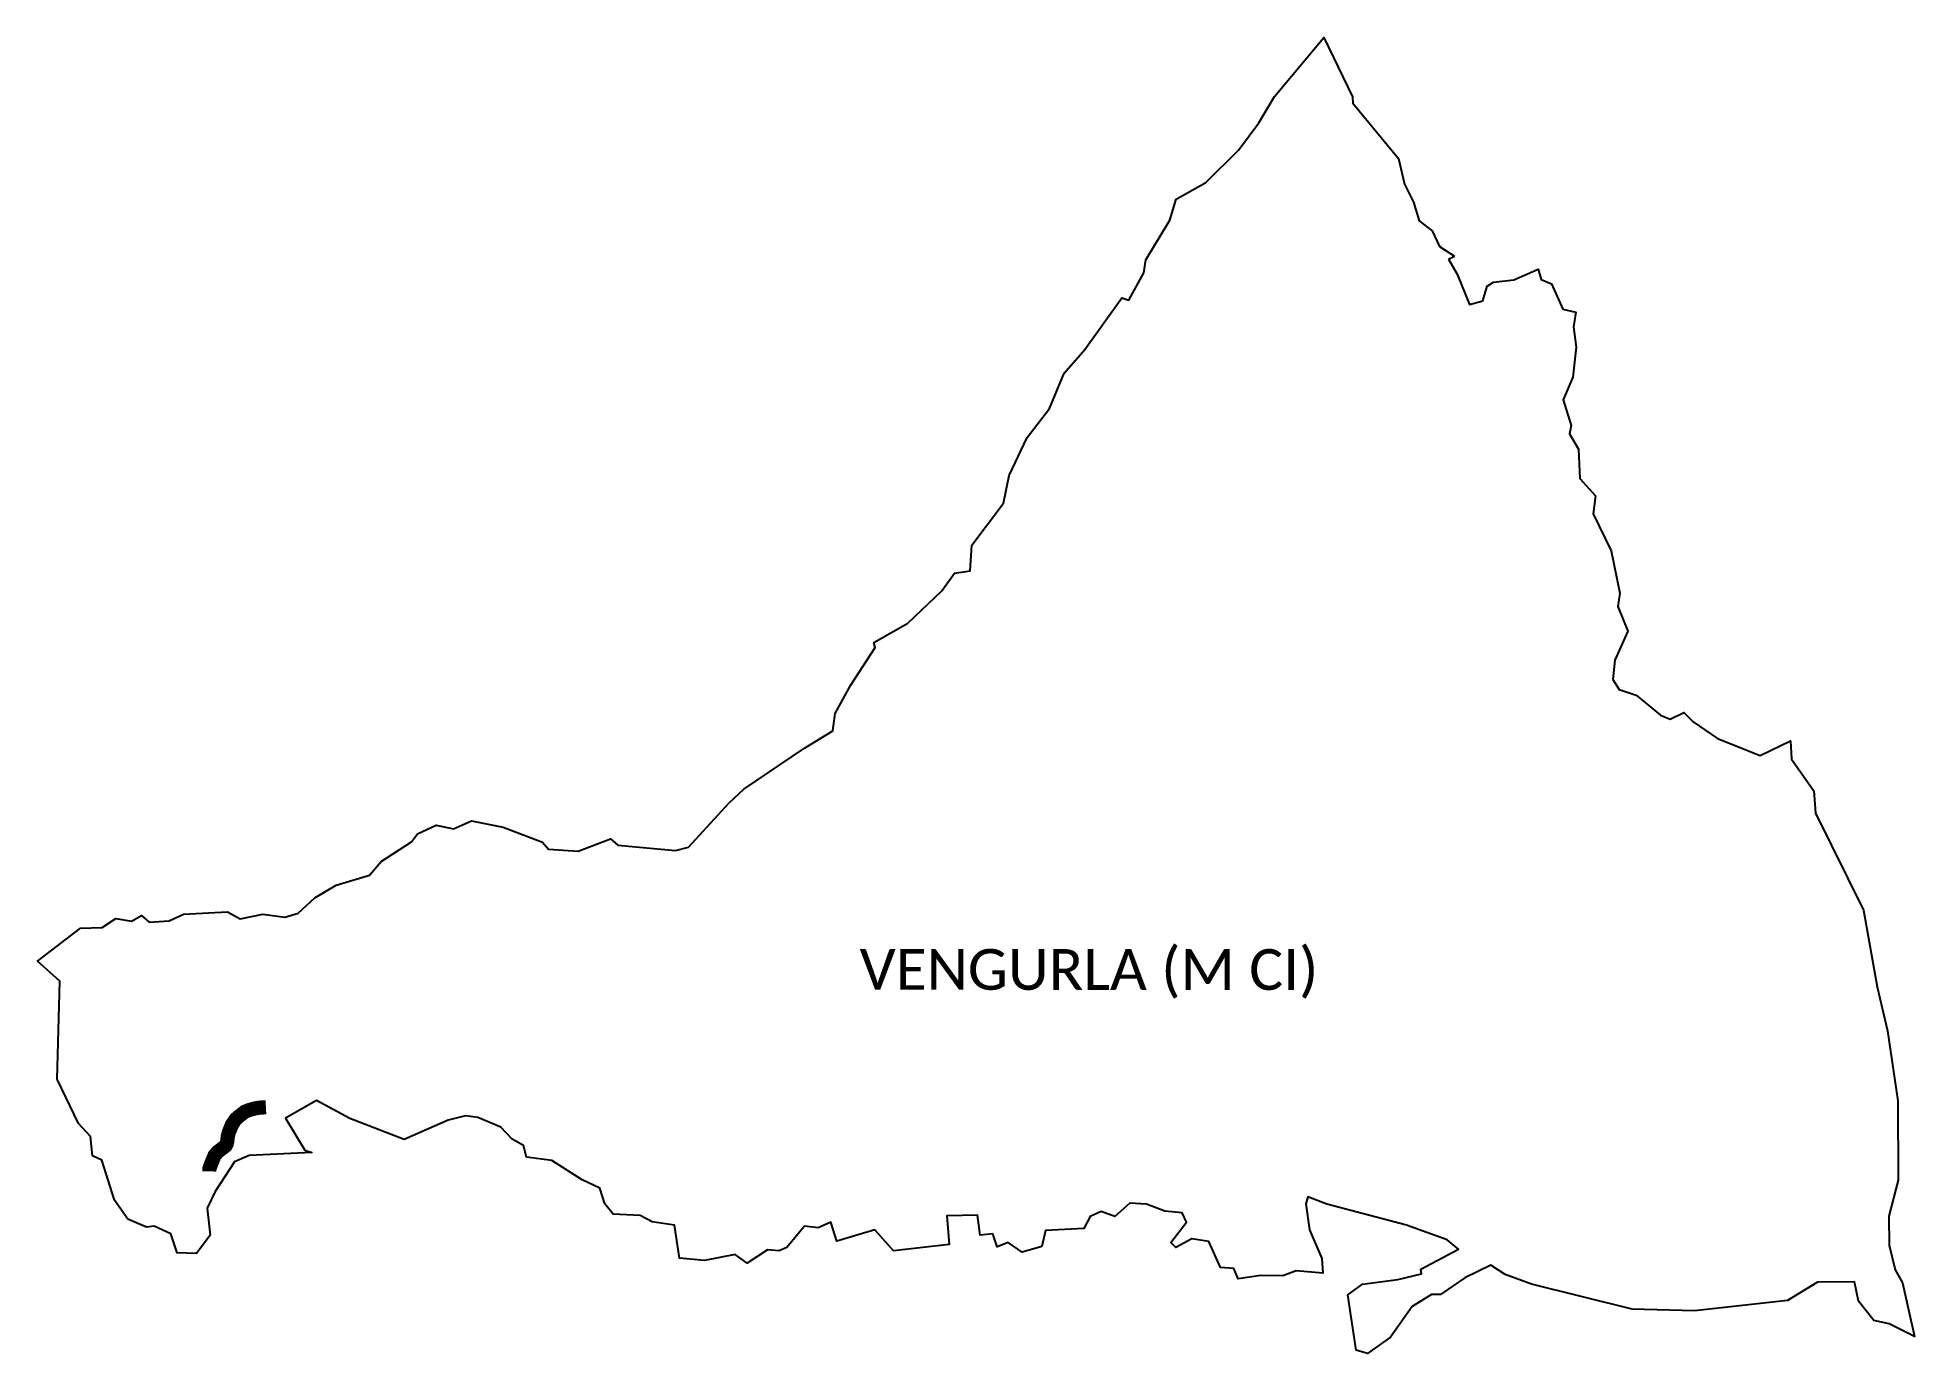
# Model space of a CAD drawing. Header units: metres. Extents: x 351288 to 357899, y 1752801 to 1757437.
import ezdxf

# ---------------------------------------------------------------- set-up
doc = ezdxf.new("R2010")
doc.units = ezdxf.units.M
for name, color, linetype in [('ARTIFICIALLY PROTECTED', 10, 'Continuous'), ('village', 3, 'Continuous'), ('VILLAGE NAME', 250, 'Continuous')]:
    doc.layers.add(name, color=color, linetype=linetype)

msp = doc.modelspace()

# ---------------------------------------------------------------- linework, layer by layer
at = {"color": 3}
for points in [[(351847.5, 1753152.4), (351779.8, 1753154.9), (351757.7, 1753222.4), (351698.9, 1753249.5), (351671.3, 1753246.1), (351606.3, 1753273.3), (351559.6, 1753340.5), (351515.1, 1753481.8), (351481.1, 1753496.8), (351474.4, 1753564.5), (351432.3, 1753611), (351357.1, 1753767.3), (351366.2, 1754112.2), (351288.1, 1754182.3), (351439.2, 1754299.2), (351515.5, 1754301.4), (351563.8, 1754332.7), (351618.8, 1754324.2), (351654.6, 1754343.6), (351681.3, 1754320.2), (351751.2, 1754324.4), (351802.4, 1754348.9), (351957.3, 1754356.5), (352001.4, 1754331.6), (352081.3, 1754348.8), (352159.5, 1754338.3), (352206.5, 1754351.6), (352264.4, 1754406.1), (352339.9, 1754450.9), (352457.8, 1754485.9), (352498.3, 1754533.5), (352604.8, 1754603.5), (352626.1, 1754631.4), (352691.6, 1754662.2), (352753.5, 1754649), (352816.4, 1754677.4), (352927.7, 1754655.1), (353066.2, 1754602.5), (353087.5, 1754578), (353192.5, 1754570.2), (353305.7, 1754613.7), (353332.5, 1754591.2), (353534.7, 1754572.2), (353581.3, 1754585), (353723.6, 1754741.1), (353775.6, 1754788.3), (353989.2, 1754933.3), (354089.8, 1754994.1), (354097.9, 1755055.9), (354151.9, 1755153.9), (354238, 1755288.2), (354234.1, 1755305.1), (354353.5, 1755373.6), (354473, 1755487.1), (354517.4, 1755550.3), (354572.7, 1755557.7), (354578.4, 1755648.8), (354690.8, 1755796.5), (354710.1, 1755894.2), (354774, 1756027.4), (354852.5, 1756129.5), (354903.6, 1756254.7), (354977.1, 1756338.1), (355107.7, 1756520.3), (355132.1, 1756512.1), (355185.1, 1756608.2), (355191.7, 1756654), (355276.7, 1756793.2), (355298.3, 1756868.1), (355402.8, 1756925.9), (355517.9, 1757040.1), (355589.3, 1757136.9), (355645, 1757229.6), (355818.5, 1757437.1), (355919.1, 1757228.4), (355921, 1757206.3), (356081.3, 1757010.4), (356102.5, 1756920.6), (356134.1, 1756857.5), (356154.1, 1756791.6), (356200.4, 1756756.2), (356226.3, 1756701.2), (356279, 1756666.9)], [(356257.5, 1756655.8), (356287.8, 1756603.4), (356331.4, 1756496.1), (356378.9, 1756509.6), (356393.7, 1756560.6), (356415.7, 1756575.5), (356487.8, 1756583), (356574.1, 1756621.3), (356583.7, 1756584.2), (356620, 1756569.7), (356660.8, 1756479.5), (356706.4, 1756469), (356697.7, 1756417.3), (356707, 1756345.9), (356696.1, 1756240.1), (356661.5, 1756160.1), (356689.6, 1756070.2), (356683.9, 1756040.2), (356715.2, 1755986.4), (356720.8, 1755883.6), (356775, 1755822.6), (356767.7, 1755758.9), (356830.9, 1755628.2), (356861.3, 1755479.7), (356854.7, 1755432.5), (356889.2, 1755345.6), (356844, 1755243.6), (356837, 1755175.7), (356858.6, 1755140.4), (356918.6, 1755120.2), (357004.7, 1755049.4), (357037.9, 1755035.4), (357086.9, 1755059), (357120, 1755026), (357205.6, 1754966.8), (357355.9, 1754907.8), (357462.2, 1754959.6), (357466.2, 1754894.6), (357544.9, 1754783), (357550.6, 1754704.7), (357719.9, 1754363), (357768.1, 1754092.6), (357804.3, 1753937.2), (357839.9, 1753690.3), (357841.6, 1753410.8), (357808.1, 1753284.4), (357809.4, 1753181.8), (357831.1, 1753095.7), (357857.1, 1753049.4), (357898.9, 1752860.4), (357809.4, 1752905), (357755.9, 1752916.3), (357701.6, 1752985.4), (357688.3, 1753053.5), (357556.9, 1753051.7), (357451.2, 1752987.1), (357123.9, 1752950.3), (356905, 1752956.6), (356549.7, 1753045.2), (356457.7, 1753078.7), (356407.3, 1753111.9), (356314.9, 1753066.8), (356230.1, 1753008.1), (356197.8, 1753008), (356130.1, 1752965.9), (356053.5, 1752857.8), (355972, 1752800.6), (355932.5, 1752812.2), (355903.1, 1753007.6), (355955.2, 1753045.2), (356078.9, 1753061.1), (356162.3, 1753081.7), (356160.1, 1753097.8), (356292.8, 1753168.3), (356252.9, 1753200.6), (356109.4, 1753252.9), (355828.8, 1753326.5), (355762.7, 1753352.2), (355755.7, 1753328.2), (355767.6, 1753235.8), (355811.2, 1753134.9), (355815.3, 1753083.6), (355721.2, 1753091.6), (355673.8, 1753074), (355597.3, 1753075.3), (355516.7, 1753063.6), (355502.2, 1753099.9), (355454.1, 1753103.3), (355413.6, 1753194.6), (355353.8, 1753204.6), (355297.2, 1753174.2), (355279.4, 1753191.4), (355335.4, 1753263.5), (355319.5, 1753295.6), (355258.3, 1753302.1), (355194.5, 1753326.2), (355135.9, 1753330.7), (355082.9, 1753282.7), (355034.3, 1753300.4), (354996, 1753283), (354973.1, 1753240.6), (354838.7, 1753233.3), (354825.6, 1753177.3), (354756.2, 1753157.3), (354706.9, 1753191.1), (354668.1, 1753176.2), (354653.3, 1753222.3), (354608.2, 1753217.1), (354599.1, 1753287.9), (354490.6, 1753285.2), (354498.5, 1753185.1), (354302.8, 1753162.8), (354237.3, 1753236.3), (354103.3, 1753196.5), (354082.3, 1753262.8), (354037.3, 1753243.5), (353989.2, 1753249.1), (353927, 1753173.5), (353900, 1753161.8), (353859, 1753166.3), (353787.7, 1753119), (353745.6, 1753149.3), (353637.4, 1753127.6), (353549.7, 1753136.4), (353531.5, 1753252.5), (353452.5, 1753264), (353410.8, 1753286.8), (353315.9, 1753291.1), (353286.5, 1753327.9), (353269, 1753383.2), (353206.2, 1753412.5), (353099.1, 1753480.7), (353010.7, 1753492.3), (353000.3, 1753532.8), (352959.3, 1753555.7), (352919.6, 1753598.1), (352838.7, 1753631.6), (352795.9, 1753637.7), (352734.4, 1753622.9), (352579.7, 1753554.9), (352388.6, 1753627.9), (352271.2, 1753692.1), (352161.5, 1753630), (352229.8, 1753516.9), (352254.5, 1753508.8), (352033.6, 1753498.1), (351981.5, 1753476.1), (351913.2, 1753371.6), (351886, 1753312.8), (351896.1, 1753217.5)], [(356257.5, 1756655.8), (356279, 1756666.9)]]:
    msp.add_lwpolyline(points, dxfattribs=at)
at = {"layer": 'ARTIFICIALLY PROTECTED', "flags": 128}
msp.add_lwpolyline([(351893.3, 1753441.9, 50, 50, 0), (351893.4, 1753451.2, 50, 50, 0), (351897.1, 1753462.5, 50, 50, 0), (351911.5, 1753497.8, 50, 50, 0), (351921.7, 1753510.2, 50, 50, 0), (351941.1, 1753525.1, 50, 50, 0), (351950.5, 1753532.4, 50, 50, 0), (351954.2, 1753538.8, 50, 50, 0), (351956.2, 1753547.7, 50, 50, 0), (351958, 1753564.1, 50, 50, 0), (351961.6, 1753579.3, 50, 50, 0), (351972.8, 1753606.4, 50, 50, 0), (351985.5, 1753625.8, 50, 50, 0), (352001.5, 1753639.2, 50, 50, 0), (352018.1, 1753652.2, 50, 50, 0), (352034, 1753658.4, 50, 50, 0), (352048, 1753662.6, 50, 50, 0), (352049.4, 1753663, 50, 50, 0), (352069.4, 1753666.7, 50, 50, 0), (352092.5, 1753668, 0, 0, 0)], format="xyseb", dxfattribs=at)
at = {"layer": 'village'}
msp.add_lwpolyline([(351896.1, 1753217.5), (351847.5, 1753152.4)], dxfattribs=at)

# ---------------------------------------------------------------- texts
at = {"layer": 'VILLAGE NAME', "insert": (354183.7, 1754225.7), "char_height": 143.7, "attachment_point": 1, "rotation": 359.9793}
msp.add_mtext_dynamic_manual_height_columns('{\\fCalibri|b0|i0|c0|p34;VENGURLA (M CI)}', width=1886.982, gutter_width=718.5, heights=[0], dxfattribs=at)

doc.saveas('drawing.dxf')
